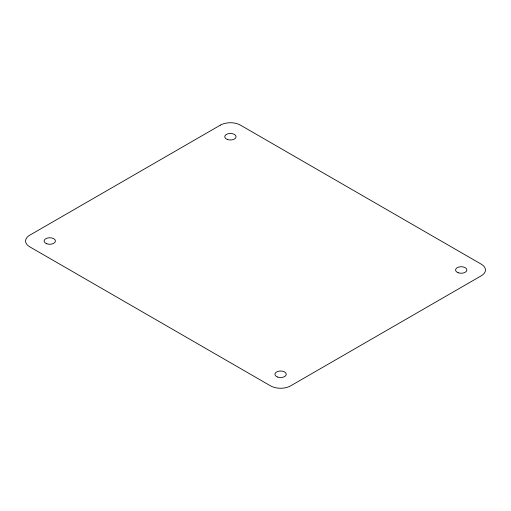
<?xml version="1.0" encoding="UTF-8"?>
<svg xmlns="http://www.w3.org/2000/svg" width="511" height="511" viewBox="0 0 511 511"><rect width="100%" height="100%" fill="white"/><g stroke="black" fill="none" stroke-linecap="round" stroke-linejoin="round"><path stroke-width="0.77" d="M220.375 125.138L29.708 235.22A14.193 8.195 0 0 0 29.708 246.807L270.555 385.862A14.193 8.195 0 0 0 290.625 385.862L481.292 275.78A14.193 8.195 0 0 0 481.292 264.193L240.445 125.138A14.193 8.195 0 0 0 220.375 125.138M227.421 139.509A5.678 3.277 0 0 0 236.088 136.833A5.678 3.277 0 0 0 227.727 133.837A5.678 3.277 0 0 0 227.421 139.509M458.233 272.772A5.678 3.277 0 0 0 466.894 270.089A5.678 3.277 0 0 0 458.539 267.093A5.678 3.277 0 0 0 458.233 272.772M277.594 377.061A5.678 3.277 0 0 0 286.262 374.378A5.678 3.277 0 0 0 277.907 371.382A5.678 3.277 0 0 0 277.594 377.061M46.788 243.798A5.678 3.277 0 0 0 55.45 241.115A5.678 3.277 0 0 0 47.095 238.126A5.678 3.277 0 0 0 46.788 243.798"/></g></svg>
